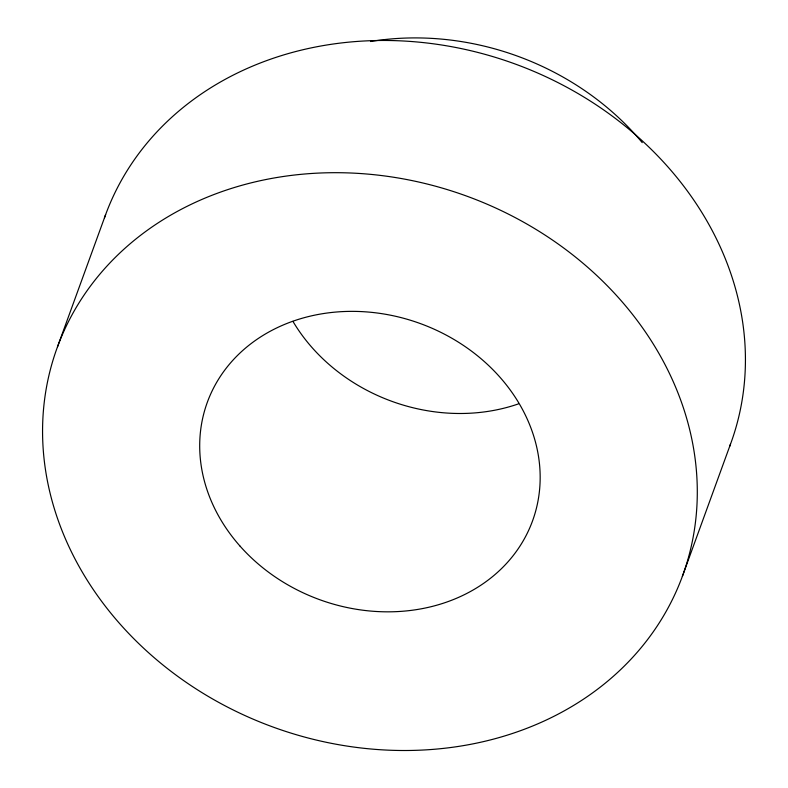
<?xml version="1.0" encoding="UTF-8"?>
<svg xmlns="http://www.w3.org/2000/svg" width="788" height="788" viewBox="0 0 788 788"><rect width="100%" height="100%" fill="white"/><g stroke="black" fill="none" stroke-linecap="round" stroke-linejoin="round"><path stroke-width="1.18" d="M57.504 346.828L105.631 214.602M682.369 576.363A332.851 282.577 20 0 0 298.366 174.601A332.851 282.577 20 0 0 129.074 633.838A332.851 282.577 20 0 0 682.369 576.363L730.496 444.136M104.41 218A332.851 282.577 20 0 1 515.135 63.995A332.851 282.577 20 0 1 729.658 446.392M370.498 41.508A259.626 220.413 20 0 1 642.24 142.628M518.435 403.889A173.084 146.942 20 0 1 292.929 321.356M240.143 546.232A173.084 146.942 20 0 0 530.225 526.778A173.084 146.942 20 0 0 339.441 311.782A173.084 146.942 20 0 0 240.143 546.232"/></g></svg>
